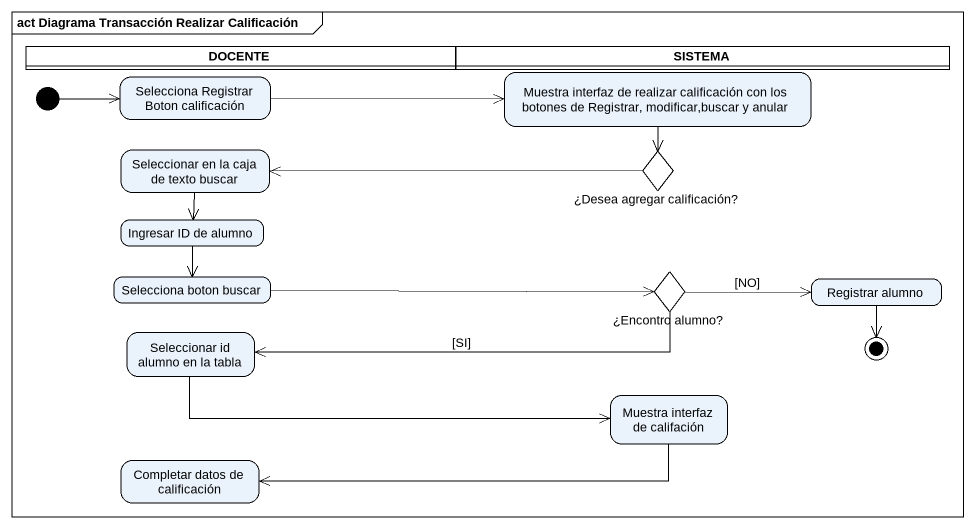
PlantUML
@startuml
mainframe act Diagrama Transacción Realizar Calificación
hide empty description
state DOCENTE <<partition>>
state SISTEMA <<partition>>
state "Muestra interfaz de realizar calificación con los botones de Registrar, modificar,buscar y anular" as Muestra_interfaz_de
state "Selecciona Registrar Boton calificación" as Selecciona_Registrar_Boton
state "Seleccionar en la caja de texto buscar" as Seleccionar_en_la_caja_de
state "¿Desea agregar calificación?" as Desea_agregar_calificación <<choice>>
state "Ingresar ID de alumno" as Ingresar_ID_de_alumno
state "Selecciona boton buscar" as Selecciona_boton_buscar
state "¿Encontro alumno?" as Encontro_alumno <<choice>>
state "Registrar alumno" as Registrar_alumno
state "Seleccionar id alumno en la tabla" as Seleccionar_id_alumno_en_la
state "Muestra interfaz de califación" as Muestra_interfaz_de_2
state "Completar datos de calificación" as Completar_datos_de
[*] -right-> Selecciona_Registrar_Boton
Muestra_interfaz_de --> Desea_agregar_calificación
Selecciona_Registrar_Boton -right-> Muestra_interfaz_de
Seleccionar_en_la_caja_de --> Ingresar_ID_de_alumno
Desea_agregar_calificación -left-> Seleccionar_en_la_caja_de
Ingresar_ID_de_alumno --> Selecciona_boton_buscar
Selecciona_boton_buscar -right-> Encontro_alumno
Encontro_alumno -right-> Registrar_alumno : [NO]
Encontro_alumno -left-> Seleccionar_id_alumno_en_la : [SI]
Seleccionar_id_alumno_en_la -right-> Muestra_interfaz_de_2
Muestra_interfaz_de_2 -left-> Completar_datos_de
Registrar_alumno --> [*]
@enduml
